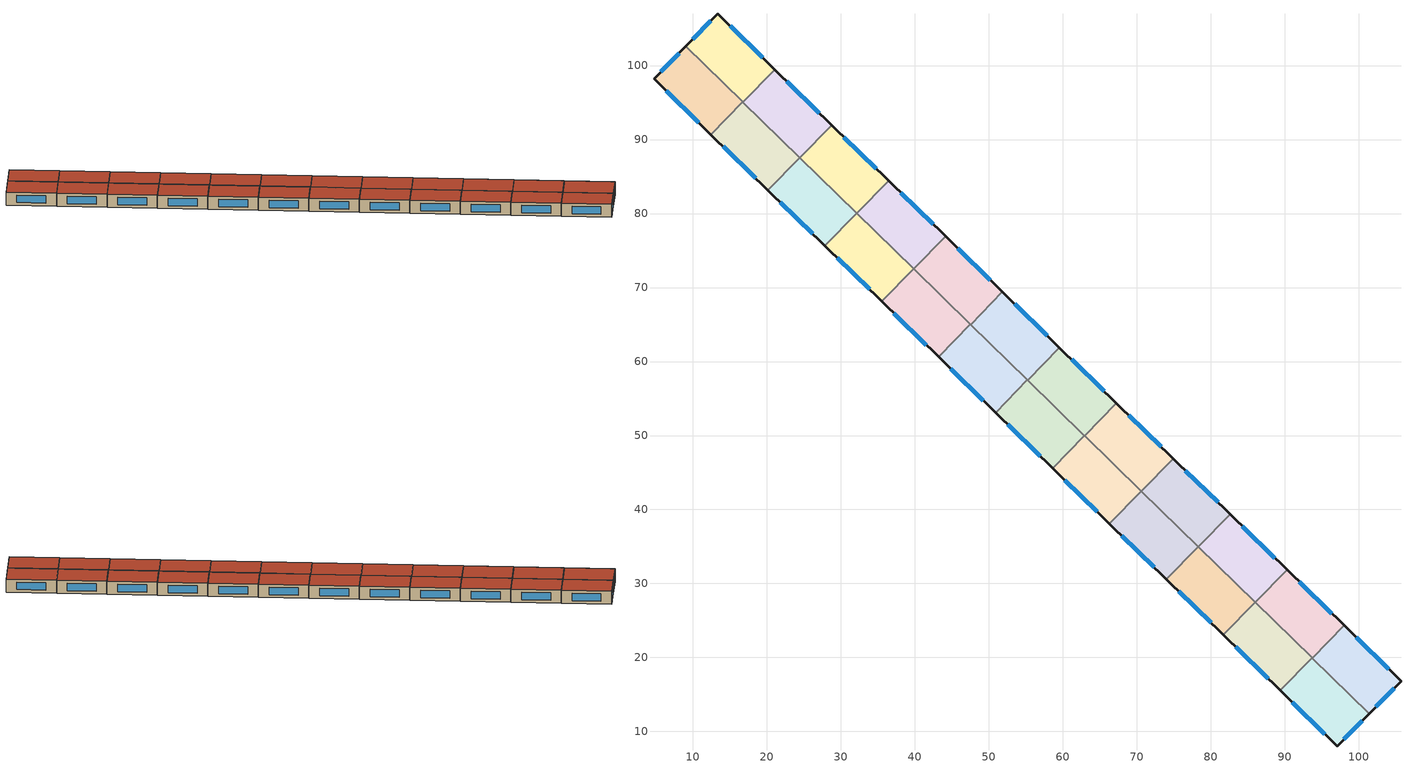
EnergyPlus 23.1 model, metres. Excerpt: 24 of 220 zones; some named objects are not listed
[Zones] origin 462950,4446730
b4d3a6907eb68654_F8_dwelling_0
 floor to b4d3a6907eb68654_F7_dwelling_0 (EU_floor_Construction): 105.7,16.8 101.39,12.42 93.7,19.92 98,24.32 z24
 wall outside (EU_wall_Construction): 101.39,12.42 105.7,16.8 98,24.32 z24:27
 wall to b4d3a6907eb68654_F8_dwelling_1 (EU_wall_Construction): 98,24.32 93.7,19.92 z24:27
 wall to b4d3a6907eb68654_F8_dwelling_12 (EU_wall_Construction): 93.7,19.92 101.39,12.42 z24:27
 window (EU_Window_Construction): 102.31,13.36 104.78,15.86 / 104.05,18.41 99.65,22.71 z24.64:26.36
 roof outside (EU_roof_Construction): 101.39,12.42 105.7,16.8 98,24.32 93.7,19.92 z27
b4d3a6907eb68654_F8_dwelling_1
 floor to b4d3a6907eb68654_F7_dwelling_1 (EU_floor_Construction): 98,24.32 93.7,19.92 86.01,27.43 90.31,31.83 z24
 wall outside (EU_wall_Construction): 98,24.32 90.31,31.83 z24:27
 wall to b4d3a6907eb68654_F8_dwelling_2 (EU_wall_Construction): 90.31,31.83 86.01,27.43 z24:27
 wall to b4d3a6907eb68654_F8_dwelling_13 (EU_wall_Construction): 86.01,27.43 93.68,19.94 z24:27
 wall to b4d3a6907eb68654_F8_dwelling_12 (EU_wall_Construction): 93.68,19.94 93.7,19.92 z24:27
 window (EU_Window_Construction): 96.36,25.93 91.96,30.22 z24.64:26.36
 roof outside (EU_roof_Construction): 93.7,19.92 98,24.32 90.31,31.83 86.01,27.43 z27
b4d3a6907eb68654_F8_dwelling_10
 floor to b4d3a6907eb68654_F7_dwelling_10 (EU_floor_Construction): 28.75,91.95 24.46,87.55 16.76,95.06 21.06,99.46 z24
 wall outside (EU_wall_Construction): 28.75,91.95 21.06,99.46 z24:27
 wall to b4d3a6907eb68654_F8_dwelling_9 (EU_wall_Construction): 24.46,87.55 28.75,91.95 z24:27
 wall to b4d3a6907eb68654_F8_dwelling_11 (EU_wall_Construction): 21.06,99.46 16.76,95.06 z24:27
 wall to b4d3a6907eb68654_F8_dwelling_22 (EU_wall_Construction): 16.76,95.06 24.43,87.57 z24:27
 wall to b4d3a6907eb68654_F8_dwelling_21 (EU_wall_Construction): 24.43,87.57 24.46,87.55 z24:27
 window (EU_Window_Construction): 27.1,93.56 22.7,97.85 z24.64:26.36
 roof outside (EU_roof_Construction): 24.46,87.55 28.75,91.95 21.06,99.46 16.76,95.06 z27
b4d3a6907eb68654_F8_dwelling_11
 floor to b4d3a6907eb68654_F7_dwelling_11 (EU_floor_Construction): 21.06,99.46 16.76,95.06 9.05,102.59 13.37,106.97 z24
 wall outside (EU_wall_Construction): 21.06,99.46 13.37,106.97 9.05,102.59 z24:27
 wall to b4d3a6907eb68654_F8_dwelling_23 (EU_wall_Construction): 9.05,102.59 16.74,95.08 z24:27
 wall to b4d3a6907eb68654_F8_dwelling_22 (EU_wall_Construction): 16.74,95.08 16.76,95.06 z24:27
 window (EU_Window_Construction): 12.44,106.03 9.98,103.53 / 19.41,101.07 15.01,105.36 z24.64:26.36
 roof outside (EU_roof_Construction): 16.76,95.06 21.06,99.46 13.37,106.97 9.05,102.59 z27
b4d3a6907eb68654_F8_dwelling_12
 floor to b4d3a6907eb68654_F7_dwelling_12 (EU_floor_Construction): 101.39,12.42 97.07,8.03 89.38,15.54 93.68,19.94 z24
 wall outside (EU_wall_Construction): 89.38,15.54 97.07,8.03 101.39,12.42 z24:27
 wall to b4d3a6907eb68654_F8_dwelling_13 (EU_wall_Construction): 93.68,19.94 89.38,15.54 z24:27
 window (EU_Window_Construction): 97.99,8.97 100.46,11.48 / 91.03,13.93 95.42,9.64 z24.64:26.36
 roof outside (EU_roof_Construction): 97.07,8.03 101.39,12.42 93.68,19.94 89.38,15.54 z27
b4d3a6907eb68654_F8_dwelling_13
 floor to b4d3a6907eb68654_F7_dwelling_13 (EU_floor_Construction): 93.68,19.94 89.38,15.54 81.69,23.05 85.99,27.45 z24
 wall outside (EU_wall_Construction): 81.69,23.05 89.38,15.54 z24:27
 wall to b4d3a6907eb68654_F8_dwelling_14 (EU_wall_Construction): 85.99,27.45 81.69,23.05 z24:27
 wall to b4d3a6907eb68654_F8_dwelling_2 (EU_wall_Construction): 86.01,27.43 85.99,27.45 z24:27
 window (EU_Window_Construction): 83.34,21.44 87.74,17.15 z24.64:26.36
 roof outside (EU_roof_Construction): 89.38,15.54 93.68,19.94 85.99,27.45 81.69,23.05 z27
b4d3a6907eb68654_F8_dwelling_14
 floor to b4d3a6907eb68654_F7_dwelling_14 (EU_floor_Construction): 85.99,27.45 81.69,23.05 73.99,30.57 78.29,34.97 z24
 wall outside (EU_wall_Construction): 73.99,30.57 81.69,23.05 z24:27
 wall to b4d3a6907eb68654_F8_dwelling_15 (EU_wall_Construction): 78.29,34.97 73.99,30.57 z24:27
 wall to b4d3a6907eb68654_F8_dwelling_2 (EU_wall_Construction): 85.99,27.45 78.32,34.94 z24:27
 wall to b4d3a6907eb68654_F8_dwelling_3 (EU_wall_Construction): 78.32,34.94 78.29,34.97 z24:27
 window (EU_Window_Construction): 75.64,28.96 80.04,24.66 z24.64:26.36
 roof outside (EU_roof_Construction): 81.69,23.05 85.99,27.45 78.29,34.97 73.99,30.57 z27
b4d3a6907eb68654_F8_dwelling_15
 floor to b4d3a6907eb68654_F7_dwelling_15 (EU_floor_Construction): 78.29,34.97 73.99,30.57 66.3,38.08 70.6,42.48 z24
 wall outside (EU_wall_Construction): 66.3,38.08 73.99,30.57 z24:27
 wall to b4d3a6907eb68654_F8_dwelling_16 (EU_wall_Construction): 70.6,42.48 66.3,38.08 z24:27
 wall to b4d3a6907eb68654_F8_dwelling_3 (EU_wall_Construction): 78.29,34.97 70.63,42.46 z24:27
 wall to b4d3a6907eb68654_F8_dwelling_4 (EU_wall_Construction): 70.63,42.46 70.6,42.48 z24:27
 window (EU_Window_Construction): 67.95,36.47 72.35,32.18 z24.64:26.36
 roof outside (EU_roof_Construction): 73.99,30.57 78.29,34.97 70.6,42.48 66.3,38.08 z27
b4d3a6907eb68654_F8_dwelling_16
 floor to b4d3a6907eb68654_F7_dwelling_16 (EU_floor_Construction): 70.6,42.48 66.3,38.08 58.61,45.59 62.91,50 z24
 wall outside (EU_wall_Construction): 58.61,45.59 66.3,38.08 z24:27
 wall to b4d3a6907eb68654_F8_dwelling_17 (EU_wall_Construction): 62.91,50 58.61,45.59 z24:27
 wall to b4d3a6907eb68654_F8_dwelling_4 (EU_wall_Construction): 70.6,42.48 62.93,49.97 z24:27
 wall to b4d3a6907eb68654_F8_dwelling_5 (EU_wall_Construction): 62.93,49.97 62.91,50 z24:27
 window (EU_Window_Construction): 60.25,43.98 64.65,39.69 z24.64:26.36
 roof outside (EU_roof_Construction): 66.3,38.08 70.6,42.48 62.91,50 58.61,45.59 z27
b4d3a6907eb68654_F8_dwelling_17
 floor to b4d3a6907eb68654_F7_dwelling_17 (EU_floor_Construction): 62.91,50 58.61,45.59 50.91,53.11 55.21,57.51 z24
 wall outside (EU_wall_Construction): 50.91,53.11 58.61,45.59 z24:27
 wall to b4d3a6907eb68654_F8_dwelling_18 (EU_wall_Construction): 55.21,57.51 50.91,53.11 z24:27
 wall to b4d3a6907eb68654_F8_dwelling_5 (EU_wall_Construction): 62.91,50 55.24,57.48 z24:27
 wall to b4d3a6907eb68654_F8_dwelling_6 (EU_wall_Construction): 55.24,57.48 55.21,57.51 z24:27
 window (EU_Window_Construction): 52.56,51.5 56.96,47.2 z24.64:26.36
 roof outside (EU_roof_Construction): 58.61,45.59 62.91,50 55.21,57.51 50.91,53.11 z27
b4d3a6907eb68654_F8_dwelling_18
 floor to b4d3a6907eb68654_F7_dwelling_18 (EU_floor_Construction): 55.21,57.51 50.91,53.11 43.22,60.62 47.52,65.03 z24
 wall outside (EU_wall_Construction): 43.22,60.62 50.91,53.11 z24:27
 wall to b4d3a6907eb68654_F8_dwelling_19 (EU_wall_Construction): 47.52,65.03 43.22,60.62 z24:27
 wall to b4d3a6907eb68654_F8_dwelling_6 (EU_wall_Construction): 55.21,57.51 47.54,65 z24:27
 wall to b4d3a6907eb68654_F8_dwelling_7 (EU_wall_Construction): 47.54,65 47.52,65.02 z24:27
 window (EU_Window_Construction): 44.87,59.01 49.26,54.72 z24.64:26.36
 roof outside (EU_roof_Construction): 50.91,53.11 55.21,57.51 47.52,65.03 43.22,60.62 z27
b4d3a6907eb68654_F8_dwelling_19
 floor to b4d3a6907eb68654_F7_dwelling_19 (EU_floor_Construction): 47.52,65.03 43.22,60.62 35.52,68.14 39.82,72.54 z24
 wall outside (EU_wall_Construction): 35.52,68.14 43.22,60.62 z24:27
 wall to b4d3a6907eb68654_F8_dwelling_20 (EU_wall_Construction): 39.82,72.54 35.52,68.14 z24:27
 wall to b4d3a6907eb68654_F8_dwelling_7 (EU_wall_Construction): 47.52,65.03 39.85,72.51 z24:27
 wall to b4d3a6907eb68654_F8_dwelling_8 (EU_wall_Construction): 39.85,72.51 39.82,72.54 z24:27
 window (EU_Window_Construction): 37.17,66.53 41.57,62.23 z24.64:26.36
 roof outside (EU_roof_Construction): 43.22,60.62 47.52,65.03 39.82,72.54 35.52,68.14 z27
b4d3a6907eb68654_F8_dwelling_2
 floor to b4d3a6907eb68654_F7_dwelling_2 (EU_floor_Construction): 90.31,31.83 86.01,27.43 78.32,34.94 82.62,39.35 z24
 wall outside (EU_wall_Construction): 90.31,31.83 82.62,39.35 z24:27
 wall to b4d3a6907eb68654_F8_dwelling_3 (EU_wall_Construction): 82.62,39.35 78.32,34.94 z24:27
 window (EU_Window_Construction): 88.66,33.44 84.27,37.74 z24.64:26.36
 roof outside (EU_roof_Construction): 86.01,27.43 90.31,31.83 82.62,39.35 78.32,34.94 z27
b4d3a6907eb68654_F8_dwelling_20
 floor to b4d3a6907eb68654_F7_dwelling_20 (EU_floor_Construction): 39.82,72.54 35.52,68.14 27.83,75.65 32.13,80.05 z24
 wall outside (EU_wall_Construction): 27.83,75.65 35.52,68.14 z24:27
 wall to b4d3a6907eb68654_F8_dwelling_21 (EU_wall_Construction): 32.13,80.05 27.83,75.65 z24:27
 wall to b4d3a6907eb68654_F8_dwelling_8 (EU_wall_Construction): 39.82,72.54 32.15,80.03 z24:27
 wall to b4d3a6907eb68654_F8_dwelling_9 (EU_wall_Construction): 32.15,80.03 32.13,80.05 z24:27
 window (EU_Window_Construction): 29.48,74.04 33.88,69.75 z24.64:26.36
 roof outside (EU_roof_Construction): 35.52,68.14 39.82,72.54 32.13,80.05 27.83,75.65 z27
b4d3a6907eb68654_F8_dwelling_21
 floor to b4d3a6907eb68654_F7_dwelling_21 (EU_floor_Construction): 32.13,80.05 27.83,75.65 20.14,83.17 24.43,87.57 z24
 wall outside (EU_wall_Construction): 20.14,83.17 27.83,75.65 z24:27
 wall to b4d3a6907eb68654_F8_dwelling_22 (EU_wall_Construction): 24.43,87.57 20.14,83.17 z24:27
 wall to b4d3a6907eb68654_F8_dwelling_9 (EU_wall_Construction): 32.13,80.05 24.46,87.55 z24:27
 window (EU_Window_Construction): 21.78,81.56 26.18,77.26 z24.64:26.36
 roof outside (EU_roof_Construction): 27.83,75.65 32.13,80.05 24.43,87.57 20.14,83.17 z27
b4d3a6907eb68654_F8_dwelling_22
 floor to b4d3a6907eb68654_F7_dwelling_22 (EU_floor_Construction): 24.43,87.57 20.14,83.17 12.44,90.68 16.74,95.08 z24
 wall outside (EU_wall_Construction): 12.44,90.68 20.14,83.17 z24:27
 wall to b4d3a6907eb68654_F8_dwelling_23 (EU_wall_Construction): 16.74,95.08 12.44,90.68 z24:27
 window (EU_Window_Construction): 14.09,89.07 18.49,84.78 z24.64:26.36
 roof outside (EU_roof_Construction): 20.14,83.17 24.43,87.57 16.74,95.08 12.44,90.68 z27
b4d3a6907eb68654_F8_dwelling_23
 floor to b4d3a6907eb68654_F7_dwelling_23 (EU_floor_Construction): 16.74,95.08 12.44,90.68 4.74,98.2 9.05,102.59 z24
 wall outside (EU_wall_Construction): 9.05,102.59 4.74,98.2 12.44,90.68 z24:27
 window (EU_Window_Construction): 6.39,96.59 10.79,92.29 / 8.13,101.65 5.66,99.14 z24.64:26.36
 roof outside (EU_roof_Construction): 12.44,90.68 16.74,95.08 9.05,102.59 4.74,98.2 z27
b4d3a6907eb68654_F8_dwelling_3
 floor to b4d3a6907eb68654_F7_dwelling_3 (EU_floor_Construction): 82.62,39.35 78.32,34.94 70.63,42.46 74.92,46.86 z24
 wall outside (EU_wall_Construction): 82.62,39.35 74.92,46.86 z24:27
 wall to b4d3a6907eb68654_F8_dwelling_4 (EU_wall_Construction): 74.92,46.86 70.63,42.46 z24:27
 window (EU_Window_Construction): 80.97,40.96 76.57,45.25 z24.64:26.36
 roof outside (EU_roof_Construction): 78.32,34.94 82.62,39.35 74.92,46.86 70.63,42.46 z27
b4d3a6907eb68654_F8_dwelling_4
 floor to b4d3a6907eb68654_F7_dwelling_4 (EU_floor_Construction): 74.92,46.86 70.63,42.46 62.93,49.97 67.23,54.37 z24
 wall outside (EU_wall_Construction): 74.92,46.86 67.23,54.37 z24:27
 wall to b4d3a6907eb68654_F8_dwelling_5 (EU_wall_Construction): 67.23,54.37 62.93,49.97 z24:27
 window (EU_Window_Construction): 73.28,48.47 68.88,52.76 z24.64:26.36
 roof outside (EU_roof_Construction): 70.63,42.46 74.92,46.86 67.23,54.37 62.93,49.97 z27
b4d3a6907eb68654_F8_dwelling_5
 floor to b4d3a6907eb68654_F7_dwelling_5 (EU_floor_Construction): 67.23,54.37 62.93,49.97 55.24,57.48 59.54,61.89 z24
 wall outside (EU_wall_Construction): 67.23,54.37 59.54,61.89 z24:27
 wall to b4d3a6907eb68654_F8_dwelling_6 (EU_wall_Construction): 59.54,61.89 55.24,57.48 z24:27
 window (EU_Window_Construction): 65.58,55.98 61.18,60.28 z24.64:26.36
 roof outside (EU_roof_Construction): 62.93,49.97 67.23,54.37 59.54,61.89 55.24,57.48 z27
b4d3a6907eb68654_F8_dwelling_6
 floor to b4d3a6907eb68654_F7_dwelling_6 (EU_floor_Construction): 59.54,61.89 55.24,57.48 47.54,65 51.84,69.4 z24
 wall outside (EU_wall_Construction): 59.54,61.89 51.84,69.4 z24:27
 wall to b4d3a6907eb68654_F8_dwelling_7 (EU_wall_Construction): 51.84,69.4 47.54,65 z24:27
 window (EU_Window_Construction): 57.89,63.5 53.49,67.79 z24.64:26.36
 roof outside (EU_roof_Construction): 55.24,57.48 59.54,61.89 51.84,69.4 47.54,65 z27
b4d3a6907eb68654_F8_dwelling_7
 floor to b4d3a6907eb68654_F7_dwelling_7 (EU_floor_Construction): 51.84,69.4 47.54,65 39.85,72.51 44.15,76.92 z24
 wall outside (EU_wall_Construction): 51.84,69.4 44.15,76.92 z24:27
 wall to b4d3a6907eb68654_F8_dwelling_8 (EU_wall_Construction): 44.15,76.92 39.85,72.51 z24:27
 window (EU_Window_Construction): 50.19,71.01 45.8,75.31 z24.64:26.36
 roof outside (EU_roof_Construction): 47.54,65 51.84,69.4 44.15,76.92 39.85,72.51 z27
b4d3a6907eb68654_F8_dwelling_8
 floor to b4d3a6907eb68654_F7_dwelling_8 (EU_floor_Construction): 44.15,76.92 39.85,72.51 32.15,80.03 36.45,84.43 z24
 wall outside (EU_wall_Construction): 44.15,76.92 36.45,84.43 z24:27
 wall to b4d3a6907eb68654_F8_dwelling_9 (EU_wall_Construction): 36.45,84.43 32.15,80.03 z24:27
 window (EU_Window_Construction): 42.5,78.52 38.1,82.82 z24.64:26.36
 roof outside (EU_roof_Construction): 39.85,72.51 44.15,76.92 36.45,84.43 32.15,80.03 z27
b4d3a6907eb68654_F8_dwelling_9
 floor to b4d3a6907eb68654_F7_dwelling_9 (EU_floor_Construction): 36.45,84.43 32.15,80.03 24.46,87.55 28.75,91.95 z24
 wall outside (EU_wall_Construction): 36.45,84.43 28.75,91.95 z24:27
 window (EU_Window_Construction): 34.8,86.04 30.4,90.34 z24.64:26.36
 roof outside (EU_roof_Construction): 32.15,80.03 36.45,84.43 28.75,91.95 24.46,87.55 z27
[Building]
EU S2 Campaign: North Axis=0; Terrain=City; Solar Distribution=FullExterior
[Site:Location]
Yerevan-Zvartnots.Intl.AP: Latitude=40.15; Longitude=44.383; Time Zone=4; Elevation=854
[SizingPeriod:WeatherFileDays]
AnnualSizingPeriod: Begin Month=1; Begin Day of Month=1; End Month=12; End Day of Month=31; Day of Week for Start Day=Monday; Use Weather File Daylight Saving Period=No; Use Weather File Rain and Snow Indicators=No
[MATERIAL]
EU_InternalMass_Material: Roughness=MediumRough; Thickness=0.1; Conductivity=1; Density=1800; Specific Heat=900; Thermal Absorptance=0.9; Solar Absorptance=0.7; Visible Absorptance=0.7
[MATERIAL:NOMASS] Roughness=MediumRough; Thermal Absorptance=0.9; Solar Absorptance=0.7; Visible Absorptance=0.7
Name | Thermal Resistance
EU_wall_NoMass | 1.05043
EU_roof_NoMass | 1.45357
EU_floor_NoMass | 0.478065
[WINDOWMATERIAL:SIMPLEGLAZINGSYSTEM]
EU_Window_SimpleGlazing: UFactor=2.5566; Solar Heat Gain Coefficient=0.75; Visible Transmittance=0.75
[CONSTRUCTION]
EU_wall_Construction: EU_wall_NoMass
EU_roof_Construction: EU_roof_NoMass
EU_floor_Construction: EU_floor_NoMass
EU_Window_Construction: EU_Window_SimpleGlazing
EU_InternalMass_Construction: EU_InternalMass_Material
[ZONE] Type=1; Multiplier=1; Ceiling Height=autocalculate; Floor Area=autocalculate; Part of Total Floor Area=Yes
Name | Volume
b4d3a6907eb68654_F8_dwelling_0 | 198.483
b4d3a6907eb68654_F8_dwelling_1 | 198.509
b4d3a6907eb68654_F8_dwelling_10 | 198.471
b4d3a6907eb68654_F8_dwelling_11 | 198.501
b4d3a6907eb68654_F8_dwelling_12 | 198.523
b4d3a6907eb68654_F8_dwelling_13 | 198.479
b4d3a6907eb68654_F8_dwelling_14 | 198.505
b4d3a6907eb68654_F8_dwelling_15; b4d3a6907eb68654_F8_dwelling_19 | 198.51
b4d3a6907eb68654_F8_dwelling_16; b4d3a6907eb68654_F8_dwelling_2; b4d3a6907eb68654_F8_dwelling_5 | 198.498
b4d3a6907eb68654_F8_dwelling_17; b4d3a6907eb68654_F8_dwelling_18; b4d3a6907eb68654_F8_dwelling_21 | 198.528
b4d3a6907eb68654_F8_dwelling_20 | 198.497
b4d3a6907eb68654_F8_dwelling_22 | 198.515
b4d3a6907eb68654_F8_dwelling_23 | 198.524
b4d3a6907eb68654_F8_dwelling_3 | 198.489
b4d3a6907eb68654_F8_dwelling_4; b4d3a6907eb68654_F8_dwelling_9 | 198.502
b4d3a6907eb68654_F8_dwelling_6 | 198.5
b4d3a6907eb68654_F8_dwelling_7 | 198.495
b4d3a6907eb68654_F8_dwelling_8 | 198.499
[INTERNALMASS] Construction=EU_InternalMass_Construction
Name | Zone or ZoneList | Surface Area
b4d3a6907eb68654_F8_dwelling_0_EU_InternalMass | b4d3a6907eb68654_F8_dwelling_0 | 66.1608
b4d3a6907eb68654_F8_dwelling_1_EU_InternalMass | b4d3a6907eb68654_F8_dwelling_1 | 66.1695
b4d3a6907eb68654_F8_dwelling_2_EU_InternalMass | b4d3a6907eb68654_F8_dwelling_2 | 66.1662
b4d3a6907eb68654_F8_dwelling_3_EU_InternalMass | b4d3a6907eb68654_F8_dwelling_3 | 66.163
b4d3a6907eb68654_F8_dwelling_4_EU_InternalMass | b4d3a6907eb68654_F8_dwelling_4 | 66.1674
b4d3a6907eb68654_F8_dwelling_5_EU_InternalMass | b4d3a6907eb68654_F8_dwelling_5 | 66.1657
b4d3a6907eb68654_F8_dwelling_6_EU_InternalMass | b4d3a6907eb68654_F8_dwelling_6 | 66.1669
b4d3a6907eb68654_F8_dwelling_7_EU_InternalMass | b4d3a6907eb68654_F8_dwelling_7 | 66.1652
b4d3a6907eb68654_F8_dwelling_8_EU_InternalMass | b4d3a6907eb68654_F8_dwelling_8 | 66.1663
b4d3a6907eb68654_F8_dwelling_9_EU_InternalMass | b4d3a6907eb68654_F8_dwelling_9 | 66.1673
b4d3a6907eb68654_F8_dwelling_10_EU_InternalMass | b4d3a6907eb68654_F8_dwelling_10 | 66.1571
b4d3a6907eb68654_F8_dwelling_11_EU_InternalMass | b4d3a6907eb68654_F8_dwelling_11 | 66.1671
b4d3a6907eb68654_F8_dwelling_12_EU_InternalMass | b4d3a6907eb68654_F8_dwelling_12 | 66.1745
b4d3a6907eb68654_F8_dwelling_13_EU_InternalMass | b4d3a6907eb68654_F8_dwelling_13 | 66.1597
b4d3a6907eb68654_F8_dwelling_14_EU_InternalMass | b4d3a6907eb68654_F8_dwelling_14 | 66.1684
b4d3a6907eb68654_F8_dwelling_15_EU_InternalMass | b4d3a6907eb68654_F8_dwelling_15 | 66.17
b4d3a6907eb68654_F8_dwelling_16_EU_InternalMass | b4d3a6907eb68654_F8_dwelling_16 | 66.1657
b4d3a6907eb68654_F8_dwelling_17_EU_InternalMass | b4d3a6907eb68654_F8_dwelling_17 | 66.176
b4d3a6907eb68654_F8_dwelling_18_EU_InternalMass | b4d3a6907eb68654_F8_dwelling_18 | 66.1761
b4d3a6907eb68654_F8_dwelling_19_EU_InternalMass | b4d3a6907eb68654_F8_dwelling_19 | 66.17
b4d3a6907eb68654_F8_dwelling_20_EU_InternalMass | b4d3a6907eb68654_F8_dwelling_20 | 66.1657
b4d3a6907eb68654_F8_dwelling_21_EU_InternalMass | b4d3a6907eb68654_F8_dwelling_21 | 66.176
b4d3a6907eb68654_F8_dwelling_22_EU_InternalMass | b4d3a6907eb68654_F8_dwelling_22 | 66.1717
b4d3a6907eb68654_F8_dwelling_23_EU_InternalMass | b4d3a6907eb68654_F8_dwelling_23 | 66.1747
[OTHEREQUIPMENT] Fuel Type=Electricity; Design Level Calculation Method=Watts/Area; Power per Zone Floor Area=1; Fraction Latent=0; Fraction Radiant=0; Fraction Lost=0; Carbon Dioxide Generation Rate=0; EndUse Subcategory=EU_Step8_InternalGains
Name | Zone or ZoneList or Space or SpaceList | Schedule
EU_Step8_InternalGain_b4d3a6907eb68654_F8_dwelling_0_f000 | b4d3a6907eb68654_F8_dwelling_0 | EU_Step8_GainSchedule_b4d3a6907eb68654_F8_dwelling_0_f000
EU_Step8_InternalGain_b4d3a6907eb68654_F8_dwelling_1_f000 | b4d3a6907eb68654_F8_dwelling_1 | EU_Step8_GainSchedule_b4d3a6907eb68654_F8_dwelling_1_f000
EU_Step8_InternalGain_b4d3a6907eb68654_F8_dwelling_2_f000 | b4d3a6907eb68654_F8_dwelling_2 | EU_Step8_GainSchedule_b4d3a6907eb68654_F8_dwelling_2_f000
EU_Step8_InternalGain_b4d3a6907eb68654_F8_dwelling_3_f000 | b4d3a6907eb68654_F8_dwelling_3 | EU_Step8_GainSchedule_b4d3a6907eb68654_F8_dwelling_3_f000
EU_Step8_InternalGain_b4d3a6907eb68654_F8_dwelling_4_f000 | b4d3a6907eb68654_F8_dwelling_4 | EU_Step8_GainSchedule_b4d3a6907eb68654_F8_dwelling_4_f000
EU_Step8_InternalGain_b4d3a6907eb68654_F8_dwelling_5_f000 | b4d3a6907eb68654_F8_dwelling_5 | EU_Step8_GainSchedule_b4d3a6907eb68654_F8_dwelling_5_f000
EU_Step8_InternalGain_b4d3a6907eb68654_F8_dwelling_6_f000 | b4d3a6907eb68654_F8_dwelling_6 | EU_Step8_GainSchedule_b4d3a6907eb68654_F8_dwelling_6_f000
EU_Step8_InternalGain_b4d3a6907eb68654_F8_dwelling_7_f000 | b4d3a6907eb68654_F8_dwelling_7 | EU_Step8_GainSchedule_b4d3a6907eb68654_F8_dwelling_7_f000
EU_Step8_InternalGain_b4d3a6907eb68654_F8_dwelling_8_f000 | b4d3a6907eb68654_F8_dwelling_8 | EU_Step8_GainSchedule_b4d3a6907eb68654_F8_dwelling_8_f000
EU_Step8_InternalGain_b4d3a6907eb68654_F8_dwelling_9_f000 | b4d3a6907eb68654_F8_dwelling_9 | EU_Step8_GainSchedule_b4d3a6907eb68654_F8_dwelling_9_f000
EU_Step8_InternalGain_b4d3a6907eb68654_F8_dwelling_10_f000 | b4d3a6907eb68654_F8_dwelling_10 | EU_Step8_GainSchedule_b4d3a6907eb68654_F8_dwelling_10_f000
EU_Step8_InternalGain_b4d3a6907eb68654_F8_dwelling_11_f000 | b4d3a6907eb68654_F8_dwelling_11 | EU_Step8_GainSchedule_b4d3a6907eb68654_F8_dwelling_11_f000
EU_Step8_InternalGain_b4d3a6907eb68654_F8_dwelling_12_f000 | b4d3a6907eb68654_F8_dwelling_12 | EU_Step8_GainSchedule_b4d3a6907eb68654_F8_dwelling_12_f000
EU_Step8_InternalGain_b4d3a6907eb68654_F8_dwelling_13_f000 | b4d3a6907eb68654_F8_dwelling_13 | EU_Step8_GainSchedule_b4d3a6907eb68654_F8_dwelling_13_f000
EU_Step8_InternalGain_b4d3a6907eb68654_F8_dwelling_14_f000 | b4d3a6907eb68654_F8_dwelling_14 | EU_Step8_GainSchedule_b4d3a6907eb68654_F8_dwelling_14_f000
EU_Step8_InternalGain_b4d3a6907eb68654_F8_dwelling_15_f000 | b4d3a6907eb68654_F8_dwelling_15 | EU_Step8_GainSchedule_b4d3a6907eb68654_F8_dwelling_15_f000
EU_Step8_InternalGain_b4d3a6907eb68654_F8_dwelling_16_f000 | b4d3a6907eb68654_F8_dwelling_16 | EU_Step8_GainSchedule_b4d3a6907eb68654_F8_dwelling_16_f000
EU_Step8_InternalGain_b4d3a6907eb68654_F8_dwelling_17_f000 | b4d3a6907eb68654_F8_dwelling_17 | EU_Step8_GainSchedule_b4d3a6907eb68654_F8_dwelling_17_f000
EU_Step8_InternalGain_b4d3a6907eb68654_F8_dwelling_18_f000 | b4d3a6907eb68654_F8_dwelling_18 | EU_Step8_GainSchedule_b4d3a6907eb68654_F8_dwelling_18_f000
EU_Step8_InternalGain_b4d3a6907eb68654_F8_dwelling_19_f000 | b4d3a6907eb68654_F8_dwelling_19 | EU_Step8_GainSchedule_b4d3a6907eb68654_F8_dwelling_19_f000
EU_Step8_InternalGain_b4d3a6907eb68654_F8_dwelling_20_f000 | b4d3a6907eb68654_F8_dwelling_20 | EU_Step8_GainSchedule_b4d3a6907eb68654_F8_dwelling_20_f000
EU_Step8_InternalGain_b4d3a6907eb68654_F8_dwelling_21_f000 | b4d3a6907eb68654_F8_dwelling_21 | EU_Step8_GainSchedule_b4d3a6907eb68654_F8_dwelling_21_f000
EU_Step8_InternalGain_b4d3a6907eb68654_F8_dwelling_22_f000 | b4d3a6907eb68654_F8_dwelling_22 | EU_Step8_GainSchedule_b4d3a6907eb68654_F8_dwelling_22_f000
EU_Step8_InternalGain_b4d3a6907eb68654_F8_dwelling_23_f000 | b4d3a6907eb68654_F8_dwelling_23 | EU_Step8_GainSchedule_b4d3a6907eb68654_F8_dwelling_23_f000
[ZONEVENTILATION:DESIGNFLOWRATE] Schedule=EU_AlwaysOn; Design Flow Rate Calculation Method=AirChanges/Hour; Air Changes per Hour=0.557805; Ventilation Type=Natural; Fan Pressure Rise=0; Fan Total Efficiency=1; Constant Term Coefficient=1; Temperature Term Coefficient=0; Velocity Term Coefficient=0; Velocity Squared Term Coefficient=0; Minimum Indoor Temperature=-100; Maximum Indoor Temperature=100; Delta Temperature=-100; Minimum Outdoor Temperature=-100; Maximum Outdoor Temperature=100; Maximum Wind Speed=40
Name | Zone or ZoneList or Space or SpaceList
EU_ConstantAir_b4d3a6907eb68654_F8_dwelling_0 | b4d3a6907eb68654_F8_dwelling_0
EU_ConstantAir_b4d3a6907eb68654_F8_dwelling_1 | b4d3a6907eb68654_F8_dwelling_1
EU_ConstantAir_b4d3a6907eb68654_F8_dwelling_2 | b4d3a6907eb68654_F8_dwelling_2
EU_ConstantAir_b4d3a6907eb68654_F8_dwelling_3 | b4d3a6907eb68654_F8_dwelling_3
EU_ConstantAir_b4d3a6907eb68654_F8_dwelling_4 | b4d3a6907eb68654_F8_dwelling_4
EU_ConstantAir_b4d3a6907eb68654_F8_dwelling_5 | b4d3a6907eb68654_F8_dwelling_5
EU_ConstantAir_b4d3a6907eb68654_F8_dwelling_6 | b4d3a6907eb68654_F8_dwelling_6
EU_ConstantAir_b4d3a6907eb68654_F8_dwelling_7 | b4d3a6907eb68654_F8_dwelling_7
EU_ConstantAir_b4d3a6907eb68654_F8_dwelling_8 | b4d3a6907eb68654_F8_dwelling_8
EU_ConstantAir_b4d3a6907eb68654_F8_dwelling_9 | b4d3a6907eb68654_F8_dwelling_9
EU_ConstantAir_b4d3a6907eb68654_F8_dwelling_10 | b4d3a6907eb68654_F8_dwelling_10
EU_ConstantAir_b4d3a6907eb68654_F8_dwelling_11 | b4d3a6907eb68654_F8_dwelling_11
EU_ConstantAir_b4d3a6907eb68654_F8_dwelling_12 | b4d3a6907eb68654_F8_dwelling_12
EU_ConstantAir_b4d3a6907eb68654_F8_dwelling_13 | b4d3a6907eb68654_F8_dwelling_13
EU_ConstantAir_b4d3a6907eb68654_F8_dwelling_14 | b4d3a6907eb68654_F8_dwelling_14
EU_ConstantAir_b4d3a6907eb68654_F8_dwelling_15 | b4d3a6907eb68654_F8_dwelling_15
EU_ConstantAir_b4d3a6907eb68654_F8_dwelling_16 | b4d3a6907eb68654_F8_dwelling_16
EU_ConstantAir_b4d3a6907eb68654_F8_dwelling_17 | b4d3a6907eb68654_F8_dwelling_17
EU_ConstantAir_b4d3a6907eb68654_F8_dwelling_18 | b4d3a6907eb68654_F8_dwelling_18
EU_ConstantAir_b4d3a6907eb68654_F8_dwelling_19 | b4d3a6907eb68654_F8_dwelling_19
EU_ConstantAir_b4d3a6907eb68654_F8_dwelling_20 | b4d3a6907eb68654_F8_dwelling_20
EU_ConstantAir_b4d3a6907eb68654_F8_dwelling_21 | b4d3a6907eb68654_F8_dwelling_21
EU_ConstantAir_b4d3a6907eb68654_F8_dwelling_22 | b4d3a6907eb68654_F8_dwelling_22
EU_ConstantAir_b4d3a6907eb68654_F8_dwelling_23 | b4d3a6907eb68654_F8_dwelling_23
[HVACTEMPLATE:ZONE:IDEALLOADSAIRSYSTEM] System Availability Schedule=EU_AlwaysOn; Maximum Heating Supply Air Temperature=50; Minimum Cooling Supply Air Temperature=13; Maximum Heating Supply Air Humidity Ratio=0.0156; Minimum Cooling Supply Air Humidity Ratio=0.0077; Heating Limit=NoLimit; Cooling Limit=NoLimit; Heating Availability Schedule=EU_AlwaysOn; Cooling Availability Schedule=EU_CoolingOff; Dehumidification Control Type=ConstantSensibleHeatRatio; Cooling Sensible Heat Ratio=0.7; Dehumidification Setpoint=60; Humidification Control Type=None; Humidification Setpoint=30; Outdoor Air Method=None; Outdoor Air Flow Rate per Person=0.00944; Outdoor Air Flow Rate per Zone Floor Area=0; Outdoor Air Flow Rate per Zone=0; Demand Controlled Ventilation Type=None; Outdoor Air Economizer Type=NoEconomizer; Heat Recovery Type=None; Sensible Heat Recovery Effectiveness=0.7; Latent Heat Recovery Effectiveness=0.65
Name | Template Thermostat
b4d3a6907eb68654_F8_dwelling_0 | EU_HeatOnly_b4d3a6907eb68654_F8_dwelling_0
b4d3a6907eb68654_F8_dwelling_1 | EU_HeatOnly_b4d3a6907eb68654_F8_dwelling_1
b4d3a6907eb68654_F8_dwelling_2 | EU_HeatOnly_b4d3a6907eb68654_F8_dwelling_2
b4d3a6907eb68654_F8_dwelling_3 | EU_HeatOnly_b4d3a6907eb68654_F8_dwelling_3
b4d3a6907eb68654_F8_dwelling_4 | EU_HeatOnly_b4d3a6907eb68654_F8_dwelling_4
b4d3a6907eb68654_F8_dwelling_5 | EU_HeatOnly_b4d3a6907eb68654_F8_dwelling_5
b4d3a6907eb68654_F8_dwelling_6 | EU_HeatOnly_b4d3a6907eb68654_F8_dwelling_6
b4d3a6907eb68654_F8_dwelling_7 | EU_HeatOnly_b4d3a6907eb68654_F8_dwelling_7
b4d3a6907eb68654_F8_dwelling_8 | EU_HeatOnly_b4d3a6907eb68654_F8_dwelling_8
b4d3a6907eb68654_F8_dwelling_9 | EU_HeatOnly_b4d3a6907eb68654_F8_dwelling_9
b4d3a6907eb68654_F8_dwelling_10 | EU_HeatOnly_b4d3a6907eb68654_F8_dwelling_10
b4d3a6907eb68654_F8_dwelling_11 | EU_HeatOnly_b4d3a6907eb68654_F8_dwelling_11
b4d3a6907eb68654_F8_dwelling_12 | EU_HeatOnly_b4d3a6907eb68654_F8_dwelling_12
b4d3a6907eb68654_F8_dwelling_13 | EU_HeatOnly_b4d3a6907eb68654_F8_dwelling_13
b4d3a6907eb68654_F8_dwelling_14 | EU_HeatOnly_b4d3a6907eb68654_F8_dwelling_14
b4d3a6907eb68654_F8_dwelling_15 | EU_HeatOnly_b4d3a6907eb68654_F8_dwelling_15
b4d3a6907eb68654_F8_dwelling_16 | EU_HeatOnly_b4d3a6907eb68654_F8_dwelling_16
b4d3a6907eb68654_F8_dwelling_17 | EU_HeatOnly_b4d3a6907eb68654_F8_dwelling_17
b4d3a6907eb68654_F8_dwelling_18 | EU_HeatOnly_b4d3a6907eb68654_F8_dwelling_18
b4d3a6907eb68654_F8_dwelling_19 | EU_HeatOnly_b4d3a6907eb68654_F8_dwelling_19
b4d3a6907eb68654_F8_dwelling_20 | EU_HeatOnly_b4d3a6907eb68654_F8_dwelling_20
b4d3a6907eb68654_F8_dwelling_21 | EU_HeatOnly_b4d3a6907eb68654_F8_dwelling_21
b4d3a6907eb68654_F8_dwelling_22 | EU_HeatOnly_b4d3a6907eb68654_F8_dwelling_22
b4d3a6907eb68654_F8_dwelling_23 | EU_HeatOnly_b4d3a6907eb68654_F8_dwelling_23
[SIZING:ZONE] Zone Cooling Design Supply Air Temperature Input Method=SupplyAirTemperature; Zone Cooling Design Supply Air Temperature=13; Zone Heating Design Supply Air Temperature Input Method=SupplyAirTemperature; Zone Heating Design Supply Air Temperature=50; Zone Cooling Design Supply Air Humidity Ratio=0.008; Zone Heating Design Supply Air Humidity Ratio=0.008; Cooling Design Air Flow Method=DesignDay; Cooling Design Air Flow Rate=0; Cooling Minimum Air Flow per Zone Floor Area=0.000762; Cooling Minimum Air Flow=0; Cooling Minimum Air Flow Fraction=0.2; Heating Design Air Flow Method=DesignDay; Heating Design Air Flow Rate=0; Heating Maximum Air Flow per Zone Floor Area=0.002032; Heating Maximum Air Flow=0.141576; Heating Maximum Air Flow Fraction=0.3; Account for Dedicated Outdoor Air System=No; Dedicated Outdoor Air System Control Strategy=NeutralSupplyAir; Dedicated Outdoor Air Low Setpoint Temperature for Design=autosize; Dedicated Outdoor Air High Setpoint Temperature for Design=autosize; Zone Load Sizing Method=Sensible Load Only No Latent Load; Zone Latent Cooling Design Supply Air Humidity Ratio Input Method=HumidityRatioDifference; Zone Cooling Design Supply Air Humidity Ratio Difference=0.005; Zone Latent Heating Design Supply Air Humidity Ratio Input Method=HumidityRatioDifference; Zone Humidification Design Supply Air Humidity Ratio Difference=0.005
b4d3a6907eb68654_F8_dwelling_0; b4d3a6907eb68654_F8_dwelling_1; b4d3a6907eb68654_F8_dwelling_2; b4d3a6907eb68654_F8_dwelling_3; b4d3a6907eb68654_F8_dwelling_4; b4d3a6907eb68654_F8_dwelling_5; b4d3a6907eb68654_F8_dwelling_6; b4d3a6907eb68654_F8_dwelling_7; b4d3a6907eb68654_F8_dwelling_8; b4d3a6907eb68654_F8_dwelling_9; b4d3a6907eb68654_F8_dwelling_10; b4d3a6907eb68654_F8_dwelling_11; b4d3a6907eb68654_F8_dwelling_12; b4d3a6907eb68654_F8_dwelling_13; b4d3a6907eb68654_F8_dwelling_14; b4d3a6907eb68654_F8_dwelling_15; b4d3a6907eb68654_F8_dwelling_16; b4d3a6907eb68654_F8_dwelling_17; b4d3a6907eb68654_F8_dwelling_18; b4d3a6907eb68654_F8_dwelling_19; b4d3a6907eb68654_F8_dwelling_20; b4d3a6907eb68654_F8_dwelling_21; b4d3a6907eb68654_F8_dwelling_22; b4d3a6907eb68654_F8_dwelling_23
[SCHEDULE:CONSTANT]
Name | Hourly Value
EU_AlwaysOn | 1
EU_CoolingOff | 0
[SCHEDULE:FILE] Column Number=1; Rows to Skip at Top=0; Number of Hours of Data=8760; Column Separator=Comma; Interpolate to Timestep=No; Minutes per Item=60; Adjust Schedule for Daylight Savings=Yes
Name | File
EU_Step8_GainSchedule_b4d3a6907eb68654_F8_dwelling_0_f000 | ../../schedules/b4d3a6907eb68654/b4d3a6907eb68654_F8_dwelling_0_f000_gain.csv
EU_Step8_GainSchedule_b4d3a6907eb68654_F8_dwelling_1_f000 | ../../schedules/b4d3a6907eb68654/b4d3a6907eb68654_F8_dwelling_1_f000_gain.csv
EU_Step8_GainSchedule_b4d3a6907eb68654_F8_dwelling_2_f000 | ../../schedules/b4d3a6907eb68654/b4d3a6907eb68654_F8_dwelling_2_f000_gain.csv
EU_Step8_GainSchedule_b4d3a6907eb68654_F8_dwelling_3_f000 | ../../schedules/b4d3a6907eb68654/b4d3a6907eb68654_F8_dwelling_3_f000_gain.csv
EU_Step8_GainSchedule_b4d3a6907eb68654_F8_dwelling_4_f000 | ../../schedules/b4d3a6907eb68654/b4d3a6907eb68654_F8_dwelling_4_f000_gain.csv
EU_Step8_GainSchedule_b4d3a6907eb68654_F8_dwelling_5_f000 | ../../schedules/b4d3a6907eb68654/b4d3a6907eb68654_F8_dwelling_5_f000_gain.csv
EU_Step8_GainSchedule_b4d3a6907eb68654_F8_dwelling_6_f000 | ../../schedules/b4d3a6907eb68654/b4d3a6907eb68654_F8_dwelling_6_f000_gain.csv
EU_Step8_GainSchedule_b4d3a6907eb68654_F8_dwelling_7_f000 | ../../schedules/b4d3a6907eb68654/b4d3a6907eb68654_F8_dwelling_7_f000_gain.csv
EU_Step8_GainSchedule_b4d3a6907eb68654_F8_dwelling_8_f000 | ../../schedules/b4d3a6907eb68654/b4d3a6907eb68654_F8_dwelling_8_f000_gain.csv
EU_Step8_GainSchedule_b4d3a6907eb68654_F8_dwelling_9_f000 | ../../schedules/b4d3a6907eb68654/b4d3a6907eb68654_F8_dwelling_9_f000_gain.csv
EU_Step8_GainSchedule_b4d3a6907eb68654_F8_dwelling_10_f000 | ../../schedules/b4d3a6907eb68654/b4d3a6907eb68654_F8_dwelling_10_f000_gain.csv
EU_Step8_GainSchedule_b4d3a6907eb68654_F8_dwelling_11_f000 | ../../schedules/b4d3a6907eb68654/b4d3a6907eb68654_F8_dwelling_11_f000_gain.csv
EU_Step8_GainSchedule_b4d3a6907eb68654_F8_dwelling_12_f000 | ../../schedules/b4d3a6907eb68654/b4d3a6907eb68654_F8_dwelling_12_f000_gain.csv
EU_Step8_GainSchedule_b4d3a6907eb68654_F8_dwelling_13_f000 | ../../schedules/b4d3a6907eb68654/b4d3a6907eb68654_F8_dwelling_13_f000_gain.csv
EU_Step8_GainSchedule_b4d3a6907eb68654_F8_dwelling_14_f000 | ../../schedules/b4d3a6907eb68654/b4d3a6907eb68654_F8_dwelling_14_f000_gain.csv
EU_Step8_GainSchedule_b4d3a6907eb68654_F8_dwelling_15_f000 | ../../schedules/b4d3a6907eb68654/b4d3a6907eb68654_F8_dwelling_15_f000_gain.csv
EU_Step8_GainSchedule_b4d3a6907eb68654_F8_dwelling_16_f000 | ../../schedules/b4d3a6907eb68654/b4d3a6907eb68654_F8_dwelling_16_f000_gain.csv
EU_Step8_GainSchedule_b4d3a6907eb68654_F8_dwelling_17_f000 | ../../schedules/b4d3a6907eb68654/b4d3a6907eb68654_F8_dwelling_17_f000_gain.csv
EU_Step8_GainSchedule_b4d3a6907eb68654_F8_dwelling_18_f000 | ../../schedules/b4d3a6907eb68654/b4d3a6907eb68654_F8_dwelling_18_f000_gain.csv
EU_Step8_GainSchedule_b4d3a6907eb68654_F8_dwelling_19_f000 | ../../schedules/b4d3a6907eb68654/b4d3a6907eb68654_F8_dwelling_19_f000_gain.csv
EU_Step8_GainSchedule_b4d3a6907eb68654_F8_dwelling_20_f000 | ../../schedules/b4d3a6907eb68654/b4d3a6907eb68654_F8_dwelling_20_f000_gain.csv
EU_Step8_GainSchedule_b4d3a6907eb68654_F8_dwelling_21_f000 | ../../schedules/b4d3a6907eb68654/b4d3a6907eb68654_F8_dwelling_21_f000_gain.csv
EU_Step8_GainSchedule_b4d3a6907eb68654_F8_dwelling_22_f000 | ../../schedules/b4d3a6907eb68654/b4d3a6907eb68654_F8_dwelling_22_f000_gain.csv
EU_Step8_GainSchedule_b4d3a6907eb68654_F8_dwelling_23_f000 | ../../schedules/b4d3a6907eb68654/b4d3a6907eb68654_F8_dwelling_23_f000_gain.csv
